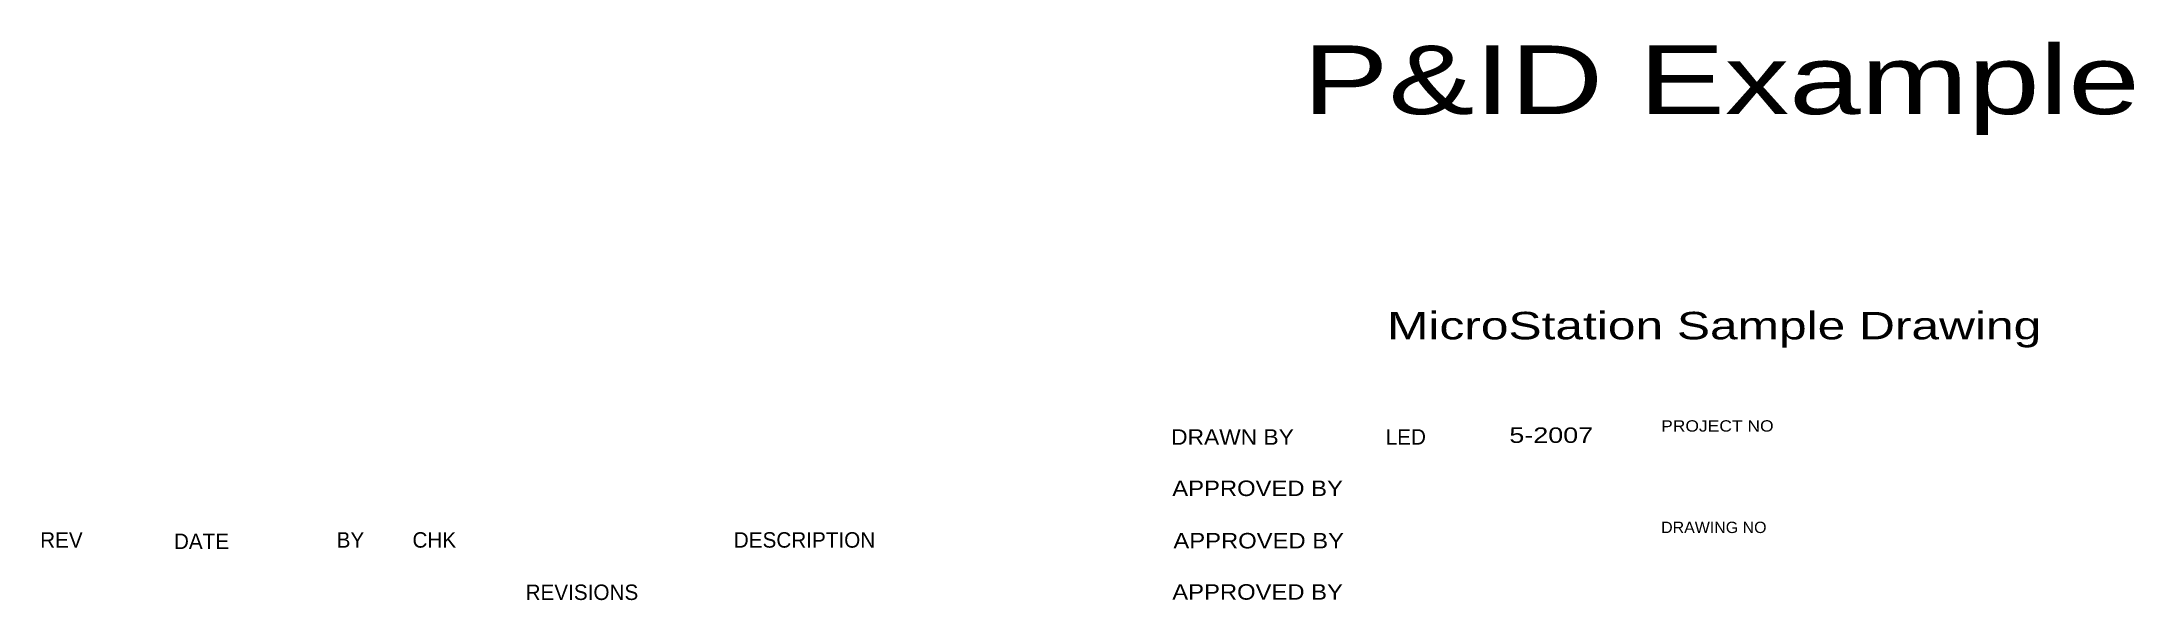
# Model space of a CAD drawing. Header units: inches. Extents: x 24.52 to 32.13, y 1.06 to 3.09.
import ezdxf
from ezdxf.enums import TextEntityAlignment as Align

# ---------------------------------------------------------------- set-up
doc = ezdxf.new("R2010")
doc.units = ezdxf.units.IN
doc.header["$LTSCALE"] = 0.022
doc.layers.add('20', color=7, linetype='Continuous')

msp = doc.modelspace()

# ---------------------------------------------------------------- texts
at = {"layer": '20'}
for s, height, width, p in [('P&ID Example', 0.25, 1.4, (30.62926, 2.8282)), ('MicroStation Sample Drawing', 0.1, 1.35, (30.60347, 2.00849))]:
    msp.add_text(s, height=height, dxfattribs=dict(at, width=width)).set_placement(p, align=Align.CENTER)
for s, height, width, p in [('DRAWN BY', 0.05625, 1.1, (28.62969, 1.62484)), ('5-2007', 0.05625, 1.3, (29.85902, 1.63154)), ('PROJECT NO', 0.04125, 1.15, (30.41076, 1.67266)), ('APPROVED BY', 0.05625, 1.15, (28.63374, 1.43821)), ('APPROVED BY', 0.05625, 1.15, (28.6378, 1.24753)), ('DRAWING NO', 0.04125, 1.05, (30.41076, 1.30346)), ('APPROVED BY', 0.05625, 1.15, (28.63374, 1.0609))]:
    msp.add_text(s, height=height, dxfattribs=dict(at, width=width)).set_placement(p)
for s, p in [('LED', (29.40947, 1.62526)), ('REV', (24.51843, 1.25027)), ('DATE', (25.00467, 1.24526)), ('BY', (25.59617, 1.25027)), ('CHK', (25.87187, 1.25027)), ('DESCRIPTION', (27.03983, 1.25027)), ('REVISIONS', (26.28291, 1.05978))]:
    msp.add_text(s, height=0.05625, dxfattribs=at).set_placement(p)

doc.saveas('drawing.dxf')
